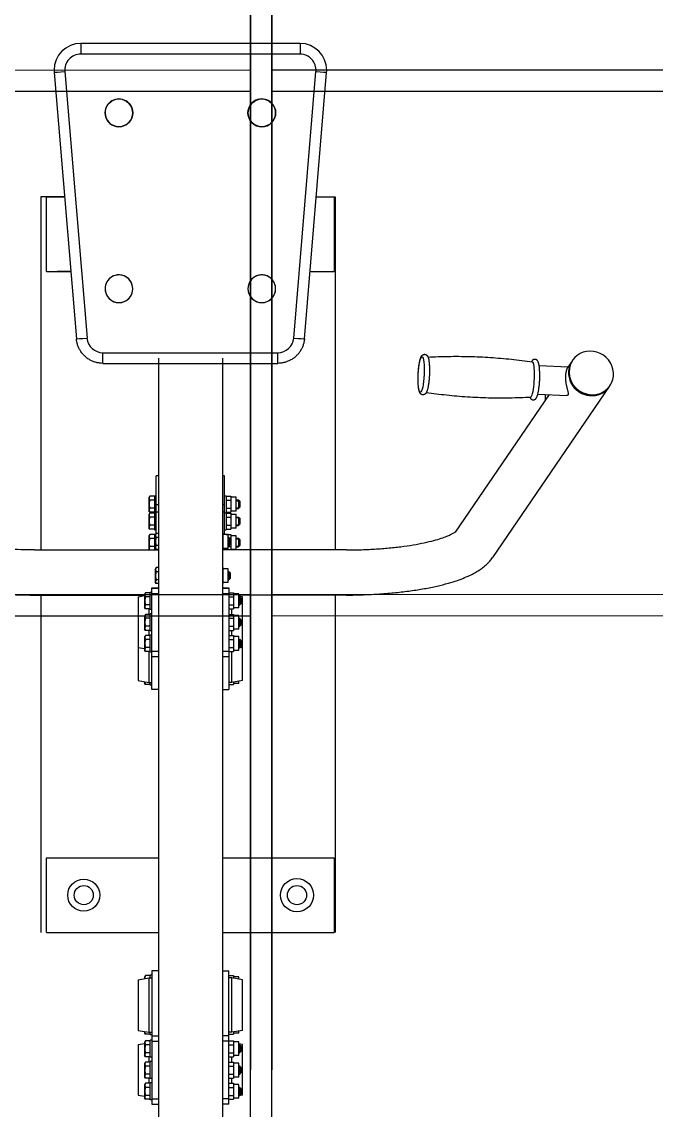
# Model space of a CAD drawing. Header units: millimetres. Extents: x -6447 to 5849, y -3618 to 2655.
# Drawn here: x 1087 to 1682, y 619 to 1640 of the extents above; entities that cross this region are included whole.
import ezdxf

# ---------------------------------------------------------------- set-up
doc = ezdxf.new("R2010")
doc.units = ezdxf.units.MM
doc.layers.add('DIKOM_ОБЪЕКТ', color=7, linetype='Continuous')

msp = doc.modelspace()

# ---------------------------------------------------------------- linework, layer by layer
at = {"layer": 'DIKOM_ОБЪЕКТ'}
for p, q in [((1301.5, -1864.8), (1301.5, 2060.5)), ((1301.5, 2059.2), (1301.5, 657.2)), ((1321.5, -1864.8), (1321.5, 2060.5)), ((1321.5, 2059.2), (1321.5, 657.2)), ((1142.4, 1619.9), (1142.4, 1619.8)), ((1348.1, 1619.9), (1142.4, 1619.9)), ((1142.4, 1619.8), (1142.4, 1609.8)), ((1348.1, 1619.9), (1348.1, 1619.8)), ((1348.1, 1619.8), (1348.1, 1609.8)), ((1348.1, 1609.8), (1142.4, 1609.8)), ((-678.5, 1594.2), (1301.5, 1595.1)), ((1117.4, 1594.8), (1117.4, 1594.9)), ((1117.5, 1592.8), (1138.3, 1342.8)), ((1127.5, 1593.6), (1148.3, 1343.6)), ((1321.5, 1595.1), (3290.8, 1596.1)), ((1342.2, 1343.6), (1363, 1593.6)), ((1352.2, 1342.8), (1373, 1592.8)), ((1373.1, 1594.8), (1373.1, 1594.9)), ((-678.5, 1574.2), (1301.5, 1575.1)), ((1321.5, 1575.1), (3290.8, 1576.1)), ((1127.2, 1476), (1104.9, 1476)), ((1104.9, 1476), (1104.9, 1144.8)), ((1110.2, 1406), (1110.2, 1476)), ((1110.2, 1476), (1127.2, 1476)), ((1363.3, 1476), (1380.9, 1476)), ((1363.3, 1476), (1380.2, 1476)), ((1380.2, 1476), (1380.2, 1406)), ((1380.9, 1476), (1380.9, 1144.8)), ((1110.2, 1406), (1133.1, 1406)), ((1133.1, 1406), (1120.2, 1406)), ((1357.4, 1406), (1380.2, 1406)), ((1163.2, 1319.8), (1163.2, 1329.8)), ((1163.2, 1329.8), (1327.2, 1329.8)), ((1327.2, 1319.8), (1327.2, 1329.8)), ((1163.2, 1319.8), (1327.2, 1319.8)), ((1215.2, 1324.8), (1215.2, 554.9)), ((1275.2, 1324.8), (1275.2, 554.9)), ((1572.3, 1317.8), (1599.5, 1316.5)), ((1603.2, 1322), (1599.2, 1316.1)), ((1603.7, 1322.7), (1603.2, 1322)), ((1599.2, 1316.1), (1599.2, 1316.1)), ((1638.1, 1298.1), (1528.7, 1137.7)), ((1638.6, 1298.9), (1638.1, 1298.1)), ((1581.7, 1290.5), (1493.7, 1161.6)), ((1571.1, 1291), (1598.3, 1289.8)), ((1577.9, 1290.7), (1577.9, 1284.9)), ((1617.9, 1289.9), (1617.9, 1290.8)), ((1617.9, 1289.9), (1617.9, 1290.8)), ((1215.2, 1214.2), (1213.2, 1214.2)), ((1213.2, 1160.2), (1213.2, 1214.2)), ((1277.2, 1214.2), (1275.2, 1214.2)), ((1277.2, 1187.2), (1277.2, 1214.2)), ((1207.1, 1195.2), (1206.3, 1193.9)), ((1211.6, 1195.2), (1207.1, 1195.2)), ((1211.6, 1195.7), (1213.2, 1195.7)), ((1211.6, 1195.7), (1211.6, 1163.7)), ((1277.2, 1195.7), (1278.8, 1195.7)), ((1278.8, 1195.7), (1278.8, 1193.4)), ((1278.8, 1195.2), (1283.2, 1195.2)), ((1283.2, 1195.2), (1283.2, 1193.3)), ((1206.3, 1193.9), (1206.3, 1181.5)), ((1211.6, 1191.5), (1207.1, 1191.5)), ((1215.2, 1187.2), (1213.2, 1187.2)), ((1277.2, 1187.2), (1275.2, 1187.2)), ((1277.2, 1180.4), (1277.2, 1187.2)), ((1278.8, 1193.4), (1278.8, 1179.7)), ((1278.8, 1191.5), (1283.2, 1191.5)), ((1288.3, 1194.2), (1283.2, 1194.2)), ((1283.2, 1193.3), (1283.2, 1191.5)), ((1283.2, 1191.5), (1283.2, 1187.7)), ((1283.2, 1187.7), (1283.2, 1184)), ((1288.3, 1181.2), (1288.3, 1194.2)), ((1288.3, 1191.7), (1290.4, 1191.7)), ((1288.3, 1191), (1290.4, 1191)), ((1288.3, 1184.4), (1290.4, 1184.4)), ((1290.4, 1191.7), (1291.6, 1190.5)), ((1290.4, 1191.7), (1290.4, 1191.2)), ((1290.4, 1191.2), (1290.4, 1183.7)), ((1290.4, 1191), (1290.6, 1191)), ((1290.4, 1183.7), (1291.6, 1185)), ((1290.4, 1184.4), (1291.1, 1184.4)), ((1290.6, 1191), (1291.1, 1191)), ((1291.6, 1190.5), (1291.6, 1190.1)), ((1291.6, 1190.1), (1291.6, 1185)), ((1207.1, 1180.2), (1206.3, 1181.5)), ((1207.1, 1179.2), (1206.3, 1177.9)), ((1206.3, 1177.9), (1206.3, 1165.6)), ((1211.6, 1184), (1207.1, 1184)), ((1211.6, 1180.2), (1207.1, 1180.2)), ((1207.1, 1180.2), (1207.1, 1180.2)), ((1211.6, 1179.3), (1207.1, 1179.3)), ((1211.6, 1175.5), (1207.1, 1175.5)), ((1211.6, 1179.7), (1213.2, 1179.7)), ((1215.2, 1180.4), (1213.2, 1180.4)), ((1277.2, 1180.4), (1275.2, 1180.4)), ((1277.2, 1159.2), (1277.2, 1180.4)), ((1277.2, 1179.7), (1278.8, 1179.7)), ((1278.8, 1184), (1283.2, 1184)), ((1278.8, 1180.2), (1283.2, 1180.2)), ((1278.8, 1179.7), (1278.8, 1177.5)), ((1278.8, 1179.3), (1283.2, 1179.3)), ((1278.8, 1177.5), (1278.8, 1163.7)), ((1278.8, 1175.5), (1283.2, 1175.5)), ((1283.2, 1184), (1283.2, 1182.1)), ((1283.2, 1182.1), (1283.2, 1180.2)), ((1288.3, 1181.2), (1283.2, 1181.2)), ((1283.2, 1179.3), (1283.2, 1177.4)), ((1288.3, 1178.2), (1283.2, 1178.2)), ((1283.2, 1177.4), (1283.2, 1175.5)), ((1283.2, 1175.5), (1283.2, 1171.7)), ((1288.3, 1183.7), (1290.4, 1183.7)), ((1288.3, 1165.2), (1288.3, 1178.2)), ((1288.3, 1175.7), (1290.4, 1175.7)), ((1288.3, 1175.1), (1290.4, 1175.1)), ((1290.4, 1175.7), (1291.6, 1174.5)), ((1290.4, 1175.7), (1290.4, 1175.2)), ((1290.4, 1175.2), (1290.4, 1167.7)), ((1290.4, 1175.1), (1290.6, 1175.1)), ((1290.6, 1175.1), (1291.1, 1175.1)), ((1291.6, 1174.5), (1291.6, 1174.1)), ((1291.6, 1174.1), (1291.6, 1169)), ((1207.1, 1164.2), (1206.3, 1165.6)), ((1211.6, 1168), (1207.1, 1168)), ((1211.6, 1164.2), (1207.1, 1164.2)), ((1207.1, 1164.2), (1207.1, 1164.2)), ((1278.8, 1168), (1283.2, 1168)), ((1278.8, 1164.2), (1283.2, 1164.2)), ((1283.2, 1171.7), (1283.2, 1168)), ((1283.2, 1168), (1283.2, 1166.1)), ((1283.2, 1166.1), (1283.2, 1164.2)), ((1288.3, 1165.2), (1283.2, 1165.2)), ((1288.3, 1168.4), (1290.4, 1168.4)), ((1288.3, 1167.7), (1290.4, 1167.7)), ((1290.4, 1167.7), (1291.6, 1169)), ((1290.4, 1168.4), (1291.1, 1168.4)), ((1207.1, 1159.2), (1206.3, 1157.9)), ((1206.3, 1157.9), (1206.3, 1145.6)), ((1211.6, 1159.2), (1207.1, 1159.2)), ((1211.6, 1155.5), (1207.1, 1155.5)), ((1211.6, 1163.7), (1213.2, 1163.7)), ((1211.6, 1159.7), (1211.6, 1144.8)), ((1211.6, 1159.7), (1212.8, 1159.7)), ((1213.1, 1160.2), (1212.3, 1158.9)), ((1212.3, 1158.9), (1212.3, 1146.5)), ((1215.2, 1160.2), (1213.1, 1160.2)), ((1215.2, 1156.4), (1213.1, 1156.4)), ((1275.2, 1160.2), (1275.6, 1160.2)), ((1275.2, 1156.4), (1275.6, 1156.4)), ((1275.6, 1160.2), (1275.6, 1158.3)), ((1280.7, 1159.2), (1275.6, 1159.2)), ((1275.6, 1158.3), (1275.6, 1156.4)), ((1275.6, 1156.4), (1275.6, 1152.7)), ((1277.2, 1163.7), (1278.8, 1163.7)), ((1277.2, 1159.7), (1278.8, 1159.7)), ((1278.8, 1159.7), (1278.8, 1159.2)), ((1278.8, 1159.2), (1283.2, 1159.2)), ((1280.7, 1146.2), (1280.7, 1159.2)), ((1280.7, 1156.7), (1281.4, 1156.7)), ((1280.7, 1156), (1281.4, 1156)), ((1281.4, 1156.7), (1282.6, 1155.4)), ((1281.4, 1156.7), (1281.4, 1148.7)), ((1281.4, 1156), (1282.1, 1156)), ((1282.6, 1155.5), (1283.2, 1155.5)), ((1282.6, 1155.4), (1282.6, 1149.9)), ((1283.2, 1159.2), (1283.2, 1157.4)), ((1288.3, 1158.2), (1283.2, 1158.2)), ((1283.2, 1157.4), (1283.2, 1155.5)), ((1283.2, 1155.5), (1283.2, 1151.7)), ((1288.3, 1145.2), (1288.3, 1158.2)), ((1288.3, 1155.7), (1290.4, 1155.7)), ((1288.3, 1155.1), (1290.4, 1155.1)), ((1290.4, 1155.7), (1291.6, 1154.5)), ((1290.4, 1155.7), (1290.4, 1155.2)), ((1290.4, 1155.2), (1290.4, 1147.7)), ((1290.4, 1155.1), (1290.6, 1155.1)), ((1290.6, 1155.1), (1291.1, 1155.1)), ((1291.6, 1154.5), (1291.6, 1154.1)), ((1291.6, 1154.1), (1291.6, 1149)), ((1098.9, 1144.8), (1215.2, 1144.8)), ((1206.8, 1144.8), (1206.3, 1145.6)), ((1211.6, 1148), (1207.1, 1148)), ((1213.1, 1145.2), (1212.3, 1146.5)), ((1215.2, 1148.9), (1213.1, 1148.9)), ((1215.2, 1145.2), (1213.1, 1145.2)), ((1213.1, 1145.2), (1213.1, 1145.2)), ((1213.2, 1144.8), (1213.2, 1145.2)), ((1275.2, 1148.9), (1275.6, 1148.9)), ((1275.2, 1145.2), (1275.6, 1145.2)), ((1391.5, 1144.8), (1275.2, 1144.8)), ((1275.6, 1152.7), (1275.6, 1148.9)), ((1275.6, 1148.9), (1275.6, 1147.1)), ((1275.6, 1147.1), (1275.6, 1145.2)), ((1280.7, 1146.2), (1275.6, 1146.2)), ((1277.2, 1144.8), (1277.2, 1146.2)), ((1278.8, 1146.2), (1278.8, 1144.8)), ((1280.7, 1149.4), (1281.4, 1149.4)), ((1280.7, 1148.7), (1281.4, 1148.7)), ((1280.7, 1148), (1283.2, 1148)), ((1281.4, 1148.7), (1282.6, 1149.9)), ((1281.4, 1149.4), (1282.1, 1149.4)), ((1283.2, 1151.7), (1283.2, 1148)), ((1283.2, 1148), (1283.2, 1146.1)), ((1283.2, 1146.1), (1283.2, 1144.8)), ((1288.3, 1145.2), (1283.2, 1145.2)), ((1288.3, 1148.4), (1290.4, 1148.4)), ((1288.3, 1147.7), (1290.4, 1147.7)), ((1290.4, 1147.7), (1291.6, 1149)), ((1290.4, 1148.4), (1291.1, 1148.4)), ((1213.1, 1128.2), (1212.3, 1126.8)), ((1212.3, 1126.8), (1212.3, 1114.5)), ((1215.2, 1128.2), (1213.1, 1128.2)), ((1215.2, 1124.4), (1213.1, 1124.4)), ((1275.2, 1128.2), (1275.6, 1128.2)), ((1275.2, 1124.4), (1275.6, 1124.4)), ((1275.6, 1128.2), (1275.6, 1113.2)), ((1280.7, 1127.2), (1275.6, 1127.2)), ((1280.7, 1114.2), (1280.7, 1127.2)), ((1280.7, 1124.7), (1281.4, 1124.7)), ((1282.6, 1123.4), (1280.7, 1123.4)), ((1281.4, 1124.7), (1282.6, 1123.4)), ((1281.4, 1124.7), (1281.4, 1116.7)), ((1282.6, 1123.4), (1282.6, 1117.9)), ((1213.1, 1113.2), (1212.3, 1114.5)), ((1215.2, 1116.9), (1213.1, 1116.9)), ((1215.2, 1113.2), (1213.1, 1113.2)), ((1213.1, 1113.2), (1213.1, 1113.2)), ((1275.2, 1116.9), (1275.6, 1116.9)), ((1275.2, 1113.2), (1275.6, 1113.2)), ((1280.7, 1114.2), (1275.6, 1114.2)), ((1282.6, 1117.9), (1280.7, 1117.9)), ((1280.7, 1116.7), (1281.4, 1116.7)), ((1281.4, 1116.7), (1282.6, 1117.9)), ((-678.5, 1102.2), (1301.5, 1103.1)), ((1203.1, 1104.5), (1202.3, 1103.2)), ((1202.3, 1103.2), (1202.3, 1090.8)), ((1207.6, 1104.5), (1203.1, 1104.5)), ((1203.1, 1104.5), (1203.1, 1104.5)), ((1207.6, 1089), (1207.6, 1105)), ((1209.2, 1105), (1207.6, 1105)), ((1209.2, 1109.2), (1215.2, 1109.2)), ((1209.2, 1014), (1209.2, 1109.2)), ((1209.2, 1108.9), (1215.2, 1108.9)), ((1209.2, 1103.9), (1215.2, 1103.9)), ((1275.2, 1109.2), (1281.2, 1109.2)), ((1275.2, 1108.9), (1281.2, 1108.9)), ((1275.2, 1103.9), (1281.2, 1103.9)), ((1281.2, 1109.2), (1281.2, 1014)), ((1281.2, 1104.5), (1285.6, 1104.5)), ((1285.6, 1104.5), (1285.6, 1089.5)), ((1290.7, 1103.5), (1285.6, 1103.5)), ((1290.7, 1090.5), (1290.7, 1103.5)), ((1321.5, 1103.1), (3291, 1104.1)), ((1098.9, 1102.5), (1202.3, 1102.5)), ((1104.9, 1102.5), (1104.9, 786)), ((1196.2, 1100.9), (1202.3, 1102)), ((1196.2, 1100.9), (1196.2, 1022.2)), ((1200.2, 1102.5), (1200.2, 1101.6)), ((1207.6, 1100.7), (1203.1, 1100.7)), ((1207.6, 1093.2), (1203.1, 1093.2)), ((1281.2, 1100.7), (1285.6, 1100.7)), ((1281.2, 1093.2), (1285.6, 1093.2)), ((1391.5, 1102.5), (1290.7, 1102.5)), ((1294.2, 1100.9), (1290.7, 1101.5)), ((1290.7, 1101), (1291.4, 1101)), ((1292.6, 1099.7), (1290.7, 1099.7)), ((1292.6, 1094.2), (1290.7, 1094.2)), ((1290.7, 1093), (1291.4, 1093)), ((1291.4, 1101), (1292.6, 1099.7)), ((1291.4, 1101), (1291.4, 1093)), ((1291.4, 1093), (1292.6, 1094.2)), ((1292.6, 1099.7), (1292.6, 1094.2)), ((1294.2, 1022.2), (1294.2, 1100.9)), ((1380.9, 1102.5), (1380.9, 786)), ((-678.5, 1082.2), (1301.5, 1083.1)), ((1203.1, 1089.5), (1202.3, 1090.8)), ((1203.1, 1084.4), (1202.3, 1083.1)), ((1202.3, 1083.1), (1202.3, 1070.8)), ((1207.6, 1089.5), (1203.1, 1089.5)), ((1203.1, 1089.5), (1203.1, 1089.5)), ((1207.6, 1084.4), (1203.1, 1084.4)), ((1203.1, 1084.4), (1203.1, 1084.4)), ((1206.2, 1089.5), (1206.2, 1084.4)), ((1209.2, 1089), (1207.6, 1089)), ((1209.2, 1084.9), (1207.6, 1084.9)), ((1207.6, 1068.9), (1207.6, 1084.9)), ((1281.2, 1089.5), (1285.6, 1089.5)), ((1281.2, 1084.4), (1285.6, 1084.4)), ((1284.2, 1084.4), (1284.2, 1089.5)), ((1290.7, 1090.5), (1285.6, 1090.5)), ((1285.6, 1084.4), (1285.6, 1069.4)), ((1290.7, 1083.4), (1285.6, 1083.4)), ((1290.7, 1070.4), (1290.7, 1083.4)), ((1321.5, 1083.1), (3291, 1084.1)), ((1207.6, 1080.7), (1203.1, 1080.7)), ((1207.6, 1073.2), (1203.1, 1073.2)), ((1281.2, 1080.7), (1285.6, 1080.7)), ((1281.2, 1073.2), (1285.6, 1073.2)), ((1290.7, 1080.9), (1291.4, 1080.9)), ((1292.6, 1079.7), (1290.7, 1079.7)), ((1292.6, 1074.2), (1290.7, 1074.2)), ((1290.7, 1072.9), (1291.4, 1072.9)), ((1291.4, 1080.9), (1292.6, 1079.7)), ((1291.4, 1080.9), (1291.4, 1072.9)), ((1291.4, 1072.9), (1292.6, 1074.2)), ((1292.6, 1079.7), (1292.6, 1074.2)), ((1203.1, 1069.4), (1202.3, 1070.8)), ((1203.1, 1064.5), (1202.3, 1063.2)), ((1202.3, 1063.2), (1202.3, 1050.8)), ((1207.6, 1069.4), (1203.1, 1069.4)), ((1203.1, 1069.4), (1203.1, 1069.4)), ((1207.6, 1064.5), (1203.1, 1064.5)), ((1203.1, 1064.5), (1203.1, 1064.5)), ((1206.2, 1069.4), (1206.2, 1064.5)), ((1209.2, 1068.9), (1207.6, 1068.9)), ((1207.6, 1049), (1207.6, 1065)), ((1209.2, 1065), (1207.6, 1065)), ((1281.2, 1069.4), (1285.6, 1069.4)), ((1281.2, 1064.5), (1285.6, 1064.5)), ((1284.2, 1064.5), (1284.2, 1069.4)), ((1290.7, 1070.4), (1285.6, 1070.4)), ((1285.6, 1064.5), (1285.6, 1049.5)), ((1290.7, 1063.5), (1285.6, 1063.5)), ((1290.7, 1050.5), (1290.7, 1063.5)), ((1196.2, 1053.4), (1202.3, 1052.3)), ((1207.6, 1060.7), (1203.1, 1060.7)), ((1207.6, 1053.2), (1203.1, 1053.2)), ((1281.2, 1060.7), (1285.6, 1060.7)), ((1281.2, 1053.2), (1285.6, 1053.2)), ((1290.7, 1061), (1291.4, 1061)), ((1292.6, 1059.7), (1290.7, 1059.7)), ((1292.6, 1054.2), (1290.7, 1054.2)), ((1294.2, 1053.4), (1290.7, 1052.8)), ((1290.7, 1053), (1291.4, 1053)), ((1291.4, 1061), (1292.6, 1059.7)), ((1291.4, 1061), (1291.4, 1053)), ((1291.4, 1053), (1292.6, 1054.2)), ((1292.6, 1059.7), (1292.6, 1054.2)), ((1203.1, 1049.5), (1202.3, 1050.8)), ((1207.6, 1049.5), (1203.1, 1049.5)), ((1203.1, 1049.5), (1203.1, 1049.5)), ((1206.2, 1049.5), (1206.2, 1020.5)), ((1209.2, 1049), (1207.6, 1049)), ((1209.2, 1049.9), (1215.2, 1049.9)), ((1209.2, 1044.9), (1215.2, 1044.9)), ((1275.2, 1049.9), (1281.2, 1049.9)), ((1275.2, 1044.9), (1281.2, 1044.9)), ((1281.2, 1049.5), (1285.6, 1049.5)), ((1284.2, 1020.5), (1284.2, 1049.5)), ((1290.7, 1050.5), (1285.6, 1050.5)), ((1196.2, 1022.2), (1206.2, 1020.5)), ((1202.3, 1021.2), (1202.3, 1019.8)), ((1294.2, 1022.2), (1284.2, 1020.5)), ((1290.7, 1019.5), (1290.7, 1021.6)), ((1203.1, 1018.5), (1202.3, 1019.8)), ((1207.6, 1018.5), (1203.1, 1018.5)), ((1206.2, 1020.5), (1209.2, 1020.5)), ((1207.6, 1019.8), (1207.6, 1020.5)), ((1207.6, 1018), (1207.6, 1019.8)), ((1209.2, 1018), (1207.6, 1018)), ((1215.2, 1014), (1209.2, 1014)), ((1275.2, 1014), (1281.2, 1014)), ((1284.2, 1020.5), (1281.2, 1020.5)), ((1281.2, 1018.5), (1285.6, 1018.5)), ((1285.6, 1020.7), (1285.6, 1020.3)), ((1285.6, 1020.3), (1285.6, 1018.5)), ((1290.7, 1019.5), (1285.6, 1019.5)), ((1110.2, 786), (1110.2, 856)), ((1110.2, 856), (1215.2, 856)), ((1275.2, 856), (1380.2, 856)), ((1380.2, 856), (1380.2, 786)), ((1110.2, 786), (1215.2, 786)), ((1275.2, 786), (1380.2, 786)), ((1203.1, 745.5), (1202.3, 744.1)), ((1207.6, 745.5), (1203.1, 745.5)), ((1209.2, 746), (1207.6, 746)), ((1207.6, 743.5), (1207.6, 746)), ((1209.2, 750), (1209.2, 624.9)), ((1215.2, 750), (1209.2, 750)), ((1275.2, 750), (1281.2, 750)), ((1281.2, 624.9), (1281.2, 750)), ((1281.2, 745.5), (1285.6, 745.5)), ((1285.6, 745.5), (1285.6, 743.2)), ((1196.2, 741.7), (1206.2, 743.5)), ((1196.2, 741.7), (1196.2, 694.2)), ((1202.3, 744.1), (1202.3, 742.8)), ((1206.2, 743.5), (1206.2, 692.5)), ((1206.2, 743.5), (1209.2, 743.5)), ((1284.2, 743.5), (1281.2, 743.5)), ((1294.2, 741.7), (1284.2, 743.5)), ((1284.2, 692.5), (1284.2, 743.5)), ((1290.7, 744.5), (1285.6, 744.5)), ((1290.7, 742.3), (1290.7, 744.5)), ((1294.2, 694.2), (1294.2, 741.7)), ((1196.2, 694.2), (1206.2, 692.5)), ((1202.3, 693.2), (1202.3, 691.8)), ((1203.1, 690.5), (1202.3, 691.8)), ((1203.1, 684.5), (1202.3, 683.2)), ((1207.6, 690.5), (1203.1, 690.5)), ((1207.6, 684.5), (1203.1, 684.5)), ((1203.1, 684.5), (1203.1, 684.5)), ((1206.2, 692.5), (1209.2, 692.5)), ((1207.6, 690), (1207.6, 692.5)), ((1209.2, 690), (1207.6, 690)), ((1207.6, 669), (1207.6, 685)), ((1209.2, 685), (1207.6, 685)), ((1209.2, 689.2), (1215.2, 689.2)), ((1209.2, 688.9), (1215.2, 688.9)), ((1281.2, 689.2), (1275.2, 689.2)), ((1281.2, 688.9), (1275.2, 688.9)), ((1284.2, 692.5), (1281.2, 692.5)), ((1281.2, 690.5), (1285.6, 690.5)), ((1281.2, 684.5), (1285.6, 684.5)), ((1294.2, 694.2), (1284.2, 692.5)), ((1285.6, 692.7), (1285.6, 690.5)), ((1290.7, 691.5), (1285.6, 691.5)), ((1285.6, 684.5), (1285.6, 669.5)), ((1290.7, 691.5), (1290.7, 693.6)), ((1196.2, 680.9), (1202.3, 682)), ((1196.2, 680.9), (1196.2, 633.4)), ((1202.3, 683.2), (1202.3, 670.8)), ((1207.6, 680.7), (1203.1, 680.7)), ((1209.2, 683.9), (1215.2, 683.9)), ((1281.2, 683.9), (1275.2, 683.9)), ((1281.2, 680.7), (1285.6, 680.7)), ((1290.7, 683.5), (1285.6, 683.5)), ((1290.7, 670.5), (1290.7, 683.5)), ((1294.2, 680.9), (1290.7, 681.5)), ((1290.7, 681), (1291.4, 681)), ((1292.6, 679.7), (1290.7, 679.7)), ((1292.6, 674.2), (1290.7, 674.2)), ((1291.4, 681), (1292.6, 679.7)), ((1291.4, 681), (1291.4, 673)), ((1291.4, 673), (1292.6, 674.2)), ((1292.6, 679.7), (1292.6, 674.2)), ((1294.2, 633.4), (1294.2, 680.9)), ((1203.1, 669.5), (1202.3, 670.8)), ((1203.1, 664.4), (1202.3, 663.1)), ((1207.6, 673.2), (1203.1, 673.2)), ((1207.6, 669.5), (1203.1, 669.5)), ((1203.1, 669.5), (1203.1, 669.5)), ((1207.6, 664.4), (1203.1, 664.4)), ((1203.1, 664.4), (1203.1, 664.4)), ((1206.2, 669.5), (1206.2, 664.4)), ((1209.2, 669), (1207.6, 669)), ((1209.2, 664.9), (1207.6, 664.9)), ((1207.6, 648.9), (1207.6, 664.9)), ((1281.2, 673.2), (1285.6, 673.2)), ((1281.2, 669.5), (1285.6, 669.5)), ((1281.2, 664.4), (1285.6, 664.4)), ((1284.2, 664.4), (1284.2, 669.5)), ((1290.7, 670.5), (1285.6, 670.5)), ((1285.6, 664.4), (1285.6, 649.4)), ((1290.7, 673), (1291.4, 673)), ((1202.3, 663.1), (1202.3, 650.8)), ((1207.6, 660.7), (1203.1, 660.7)), ((1281.2, 660.7), (1285.6, 660.7)), ((1290.7, 663.4), (1285.6, 663.4)), ((1290.7, 650.4), (1290.7, 663.4)), ((1290.7, 660.9), (1291.4, 660.9)), ((1292.6, 659.7), (1290.7, 659.7)), ((1292.6, 654.2), (1290.7, 654.2)), ((1291.4, 660.9), (1292.6, 659.7)), ((1291.4, 660.9), (1291.4, 652.9)), ((1291.4, 652.9), (1292.6, 654.2)), ((1292.6, 659.7), (1292.6, 654.2)), ((1203.1, 649.4), (1202.3, 650.8)), ((1203.1, 644.5), (1202.3, 643.2)), ((1207.6, 653.2), (1203.1, 653.2)), ((1207.6, 649.4), (1203.1, 649.4)), ((1203.1, 649.4), (1203.1, 649.4)), ((1207.6, 644.5), (1203.1, 644.5)), ((1203.1, 644.5), (1203.1, 644.5)), ((1206.2, 649.4), (1206.2, 644.5)), ((1209.2, 648.9), (1207.6, 648.9)), ((1207.6, 629), (1207.6, 645)), ((1209.2, 645), (1207.6, 645)), ((1281.2, 653.2), (1285.6, 653.2)), ((1281.2, 649.4), (1285.6, 649.4)), ((1281.2, 644.5), (1285.6, 644.5)), ((1284.2, 644.5), (1284.2, 649.4)), ((1290.7, 650.4), (1285.6, 650.4)), ((1285.6, 644.5), (1285.6, 629.5)), ((1290.7, 643.5), (1285.6, 643.5)), ((1290.7, 652.9), (1291.4, 652.9)), ((1290.7, 630.5), (1290.7, 643.5)), ((1196.2, 633.4), (1202.3, 632.3)), ((1202.3, 643.2), (1202.3, 630.8)), ((1207.6, 640.7), (1203.1, 640.7)), ((1207.6, 633.2), (1203.1, 633.2)), ((1281.2, 640.7), (1285.6, 640.7)), ((1281.2, 633.2), (1285.6, 633.2)), ((1290.7, 641), (1291.4, 641)), ((1292.6, 639.7), (1290.7, 639.7)), ((1292.6, 634.2), (1290.7, 634.2)), ((1294.2, 633.4), (1290.7, 632.8)), ((1291.4, 641), (1292.6, 639.7)), ((1291.4, 641), (1291.4, 633)), ((1291.4, 633), (1292.6, 634.2)), ((1292.6, 639.7), (1292.6, 634.2)), ((1203.1, 629.5), (1202.3, 630.8)), ((1207.6, 629.5), (1203.1, 629.5)), ((1203.1, 629.5), (1203.1, 629.5)), ((1209.2, 629), (1207.6, 629)), ((1209.2, 629.9), (1215.2, 629.9)), ((1209.2, 624.9), (1215.2, 624.9)), ((1281.2, 629.9), (1275.2, 629.9)), ((1281.2, 624.9), (1275.2, 624.9)), ((1281.2, 629.5), (1285.6, 629.5)), ((1290.7, 630.5), (1285.6, 630.5)), ((1290.7, 633), (1291.4, 633))]:
    msp.add_line(p, q, dxfattribs=at)
for centre, radius in [((1178.2, 1554.8), 13), ((1312.2, 1554.8), 13), ((1145.2, 821), 15), ((1145.2, 821), 9), ((1345.2, 821), 15.5), ((1345.2, 821), 9)]:
    msp.add_circle(centre, radius, dxfattribs=at)
for centre, major_axis, ratio, start_param, end_param in [((1142.4, 1594.9), (-25, 0), 0.999997, -1.570796, 0), ((1348.1, 1594.9), (25, 0), 0.999997, 0, 1.570796), ((1142.4, 1594.8), (-15, 0), 0.999997, -1.570796, 0.083141), ((1348.1, 1594.8), (15, 0), 0.999997, -0.083141, 1.570796), ((1142.4, 1594.8), (-25, 0), 0.999997, 0, 0.083141), ((1142.4, 1594.8), (-25, 0), 0.999997, 0, 0.083141), ((1127.5, 1593.6), (-9.97, -0.83), 0.002273, 0, 1.570607), ((1127.5, 1593.6), (-9.97, -0.83), 0.002273, -0.000189, 0), ((1127.5, 1593.6), (-9.97, -0.83), 0.002273, -0.000189, 0), ((1363, 1593.6), (9.97, -0.83), 0.002273, -1.570607, 0), ((1348.1, 1594.8), (25, 0), 0.999997, -0.083141, 0), ((1348.1, 1594.8), (25, 0), 0.999997, -0.083141, 0), ((1363, 1593.6), (9.97, -0.83), 0.002273, 0, 0.000189), ((1363, 1593.6), (9.97, -0.83), 0.002273, 0, 0.000189), ((1178.2, 1554.8), (13, 0), 0.999997, 0, 3.141593), ((1178.2, 1554.8), (13, 0), 0.999997, 0, 3.141593), ((1312.2, 1554.8), (13, 0), 0.999997, 0, 3.141593), ((1312.2, 1554.8), (-13, 0), 0.999997, -0.991562, 0), ((1312.2, 1554.8), (-13, 0), 0.999997, 3.141593, 5.291624), ((1178.2, 1554.8), (13, 0), 0.999997, -3.141593, -0.369097), ((1178.2, 1554.8), (13, 0), 0.999997, 3.141593, 6.283185), ((1178.2, 1554.8), (13, 0), 0.999997, -0.369097, 0), ((1312.2, 1554.8), (13, 0), 0.999997, 3.141593, 6.283185), ((1312.2, 1554.8), (-13, 0), 0.999997, 0, 3.141593), ((1178.2, 1389.8), (13, 0), 0.999997, 0, 3.141593), ((1178.2, 1389.8), (-13, 0), 0.999997, -3.141593, -0.44382), ((1312.2, 1389.8), (13, 0), 0.999997, 0.498742, 3.141593), ((1312.2, 1389.8), (13, 0), 0.999997, 0, 3.141593), ((1178.2, 1389.8), (-13, 0), 0.999997, -0.44382, 3.141593), ((1178.2, 1389.8), (13, 0), 0.999997, 3.141593, 6.283185), ((1312.2, 1389.8), (13, 0), 0.999997, 3.141593, 6.781927), ((1312.2, 1389.8), (13, 0), 0.999997, 3.141593, 6.283185), ((1148.3, 1343.6), (-9.97, -0.83), 0.002273, 0, 1.570607), ((1148.3, 1343.6), (-9.97, -0.83), 0.002273, -0.000189, 0), ((1148.3, 1343.6), (-9.97, -0.83), 0.002273, -0.000189, 0), ((1163.2, 1344.8), (-15, 0), 0.999997, 0.083141, 1.570796), ((1327.2, 1344.8), (15, 0), 0.999997, -1.570796, -0.083141), ((1342.2, 1343.6), (9.97, -0.83), 0.002273, -1.570607, 0), ((1342.2, 1343.6), (9.97, -0.83), 0.002273, 0, 0.000189), ((1342.2, 1343.6), (9.97, -0.83), 0.002273, 0, 0.000189), ((1621.2, 1310.8), (17.5, -11.9), 0.951357, 0.630474, 3.141593), ((1565.1, 1304.7), (0.8, 16.5), 0.16775, -3.124533, -0.527185), ((1565.1, 1304.7), (0.8, 16.5), 0.16775, -0.527185, -0.01706), ((1620.7, 1310), (17.5, -11.9), 0.951357, -3.141593, 0), ((1620.7, 1310), (17.5, -11.9), 0.951357, 3.141593, 6.283185), ((1621.2, 1310.8), (17.5, -11.9), 0.951357, 3.141593, 6.283185), ((1621.2, 1310.8), (17.5, -11.9), 0.951357, 0, 0.630474), ((1620.7, 1310), (17.5, -11.9), 0.951357, 0, 0.000001)]:
    msp.add_ellipse(centre, major_axis=major_axis, ratio=ratio, start_param=start_param, end_param=end_param, dxfattribs=at)
msp.add_ellipse((1461.7, 1309.4), major_axis=(0.8, 16.5), ratio=0.16775, dxfattribs=at)
for points, knots in [([(1163.2, 1319.8), (1162.2, 1319.8), (1160.1, 1320), (1157, 1320.6), (1154, 1321.5), (1151.2, 1322.9), (1148.5, 1324.6), (1146.1, 1326.6), (1143.9, 1328.9), (1142.1, 1331.4), (1140.6, 1334.2), (1139.4, 1337.1), (1138.7, 1340), (1138.4, 1341.9), (1138.3, 1342.8)], [0, 0, 0, 0, 1.266973, 2.534145, 3.801317, 5.068489, 6.334965, 7.60129, 8.867475, 10.133537, 11.399493, 12.665362, 13.931164, 15, 15, 15, 15]), ([(1352.2, 1342.8), (1352.1, 1341.7), (1351.8, 1339.7), (1350.9, 1336.6), (1349.7, 1333.7), (1348.1, 1331), (1346.2, 1328.5), (1344, 1326.2), (1341.6, 1324.3), (1338.9, 1322.7), (1336, 1321.4), (1333, 1320.5), (1330.1, 1320), (1328.1, 1319.8), (1327.2, 1319.8)], [0, 0, 0, 0, 1.265884, 2.531673, 3.79751, 5.063417, 6.329413, 7.595519, 8.861751, 10.128124, 11.394651, 12.661849, 13.929047, 15, 15, 15, 15]), ([(1468.6, 1324.1), (1468.6, 1324.2), (1468.5, 1324.5), (1468.3, 1325), (1468.2, 1325.5), (1468, 1325.9), (1467.9, 1326.2), (1467.7, 1326.6), (1467.4, 1326.9), (1467.1, 1327.3), (1466.8, 1327.6), (1466.5, 1327.8), (1466.2, 1328), (1465.8, 1328.1), (1465.5, 1328.2), (1465.1, 1328.3), (1464.8, 1328.3), (1464.4, 1328.3), (1464.1, 1328.2), (1463.7, 1328.1), (1463.4, 1327.9), (1463.1, 1327.7), (1462.8, 1327.5), (1462.5, 1327.2), (1462.2, 1326.9), (1462, 1326.6), (1461.8, 1326.3), (1461.7, 1326), (1461.5, 1325.7), (1461.3, 1325.3), (1461.1, 1324.8), (1461, 1324.2), (1460.7, 1323.5), (1460.5, 1322.5), (1460.2, 1321.2), (1459.9, 1319.7), (1459.6, 1318), (1459.4, 1316.2), (1459.2, 1314.3), (1459, 1312.2), (1458.9, 1310.2), (1458.8, 1308), (1458.8, 1306), (1458.8, 1303.9), (1458.8, 1302), (1458.9, 1300.2), (1459, 1298.6), (1459.2, 1297.1), (1459.4, 1295.8), (1459.6, 1294.8), (1459.8, 1294.1), (1459.9, 1293.6), (1460.1, 1293.2), (1460.2, 1292.8), (1460.3, 1292.5), (1460.5, 1292.2), (1460.7, 1291.9), (1460.9, 1291.6), (1461.2, 1291.2), (1461.5, 1290.9), (1461.9, 1290.7), (1462.2, 1290.6), (1462.6, 1290.4), (1462.9, 1290.4), (1463.3, 1290.3), (1463.6, 1290.3), (1464, 1290.4), (1464.3, 1290.5), (1464.6, 1290.6), (1465, 1290.7), (1465.3, 1291), (1465.6, 1291.2), (1465.9, 1291.5), (1466.1, 1291.8), (1466.3, 1292.1), (1466.5, 1292.4), (1466.6, 1292.7), (1466.8, 1293.1), (1467, 1293.5), (1467.2, 1294), (1467.3, 1294.5), (1467.6, 1295.2), (1467.8, 1296.2), (1468.1, 1297.5), (1468.4, 1299), (1468.6, 1300.7), (1468.9, 1302.5), (1469.1, 1304.5), (1469.2, 1306.5), (1469.4, 1308.6), (1469.5, 1310.7), (1469.5, 1312.8), (1469.5, 1314.8), (1469.4, 1316.7), (1469.3, 1318.5), (1469.2, 1320.2), (1469, 1321.6), (1468.8, 1322.9), (1468.7, 1323.7), (1468.6, 1324.1)], [0, 0, 0, 0, 0.670232, 1.571234, 2.412938, 3.253889, 3.813825, 4.373761, 5.209155, 5.948783, 6.573247, 7.120964, 7.618171, 8.082026, 8.524726, 8.955699, 9.380762, 9.807239, 10.240049, 10.687127, 11.155732, 11.657267, 12.206139, 12.821491, 13.529507, 14.20778, 14.7715, 15.334637, 15.897773, 16.74101, 17.584294, 18.427577, 19.551927, 20.95749, 22.644652, 24.390892, 26.175137, 27.988636, 29.825917, 31.68379, 33.560645, 35.456328, 37.343975, 39.21271, 41.061722, 42.888692, 44.68925, 46.45632, 48.178086, 49.609515, 50.733413, 51.576928, 52.420242, 52.983414, 53.546212, 54.10901, 54.671384, 55.5082, 56.198467, 56.789754, 57.315438, 57.798072, 58.253157, 58.69024, 59.11826, 59.542963, 59.971094, 60.408333, 60.862341, 61.342251, 61.859649, 62.431024, 63.078271, 63.829712, 64.503652, 65.0629, 65.622148, 66.18059, 67.017225, 67.849152, 68.671083, 69.753474, 71.075878, 72.774874, 74.524468, 76.311177, 78.126591, 79.965531, 81.823288, 83.701541, 85.598668, 87.484885, 89.352175, 91.199642, 93.024799, 94.823141, 96.58725, 98.304982, 100, 100, 100, 100]), ([(1468.1, 1325.7), (1474.4, 1326.1), (1487.3, 1326.5), (1506.8, 1326.4), (1526.6, 1325.5), (1546.3, 1323.8), (1559.3, 1322.1), (1565.9, 1321.2)], [0, 0, 0, 0, 1.548307, 3.16123, 4.774153, 6.387077, 8, 8, 8, 8]), ([(1563.6, 1288.2), (1563.6, 1288.1), (1563.7, 1287.8), (1563.9, 1287.5), (1564.1, 1287.2), (1564.3, 1286.8), (1564.6, 1286.5), (1565, 1286.2), (1565.3, 1286), (1565.6, 1285.8), (1566, 1285.7), (1566.3, 1285.6), (1566.7, 1285.6), (1567, 1285.6), (1567.4, 1285.7), (1567.7, 1285.7), (1568, 1285.9), (1568.4, 1286), (1568.7, 1286.2), (1569, 1286.5), (1569.3, 1286.8), (1569.5, 1287.1), (1569.7, 1287.4), (1569.9, 1287.7), (1570, 1288), (1570.2, 1288.4), (1570.4, 1288.8), (1570.6, 1289.2), (1570.8, 1289.8), (1571, 1290.5), (1571.2, 1291.5), (1571.5, 1292.8), (1571.8, 1294.3), (1572, 1296), (1572.3, 1297.8), (1572.5, 1299.8), (1572.7, 1301.8), (1572.8, 1303.9), (1572.9, 1306), (1572.9, 1308.1), (1572.9, 1310.1), (1572.8, 1312), (1572.7, 1313.8), (1572.6, 1315.4), (1572.4, 1316.9), (1572.2, 1318.2), (1572.1, 1319), (1572, 1319.4)], [0, 0, 0, 0, 0.714071, 1.28695, 1.859399, 2.711205, 3.413836, 4.015716, 4.550816, 5.042096, 5.505333, 5.950245, 6.385932, 6.818244, 7.254044, 7.699115, 8.161256, 8.649762, 9.176429, 9.758039, 10.41688, 11.181782, 11.867794, 12.437061, 13.006327, 13.574772, 14.426395, 15.273223, 16.109878, 17.211659, 18.557751, 20.287181, 22.068117, 23.886831, 25.734766, 27.606647, 29.497683, 31.409582, 33.340692, 35.260698, 37.161437, 39.041999, 40.89985, 42.730406, 44.526117, 46.274618, 48, 48, 48, 48]), ([(1572, 1319.4), (1572, 1319.5), (1571.9, 1319.8), (1571.7, 1320.3), (1571.6, 1320.8), (1571.4, 1321.2), (1571.3, 1321.5), (1571.1, 1321.8), (1570.8, 1322.2), (1570.5, 1322.6), (1570.2, 1322.9), (1569.9, 1323.1), (1569.6, 1323.3), (1569.2, 1323.4), (1568.9, 1323.5), (1568.5, 1323.6), (1568.2, 1323.6), (1567.8, 1323.5), (1567.5, 1323.5), (1567.1, 1323.4), (1566.8, 1323.2), (1566.5, 1323), (1566.2, 1322.8), (1565.9, 1322.5), (1565.6, 1322.2), (1565.4, 1321.9), (1565.2, 1321.6), (1565.1, 1321.4), (1565.1, 1321.3)], [0, 0, 0, 0, 1.264099, 2.963445, 4.550951, 6.137038, 7.193112, 8.249187, 9.824793, 11.219777, 12.397556, 13.430583, 14.368347, 15.243206, 16.078166, 16.891008, 17.692703, 18.497066, 19.313373, 20.156589, 21.040408, 21.986335, 23.021542, 24.182134, 25.517497, 26.796761, 27.859973, 29, 29, 29, 29]), ([(1599.2, 1316.1), (1599.1, 1316), (1599, 1315.8), (1598.7, 1315.3), (1598.5, 1315), (1598.3, 1314.6), (1598.2, 1314.2), (1598, 1313.8), (1597.8, 1313.2), (1597.7, 1312.7), (1597.6, 1312.2), (1597.5, 1311.8), (1597.3, 1311.3), (1597.3, 1310.8), (1597.2, 1310.2), (1597.1, 1309.6), (1597, 1309), (1597, 1308.2), (1596.9, 1307.5), (1596.9, 1307), (1596.9, 1306.8)], [0, 0, 0, 0, 1.936406, 3.162562, 5.053435, 6.001536, 6.943919, 8.192601, 9.446682, 10.70596, 11.656916, 12.606052, 13.546093, 14.478325, 15.400761, 16.321079, 17.554921, 18.798465, 20.051984, 21, 21, 21, 21]), ([(1596.9, 1306.8), (1596.9, 1306.5), (1596.9, 1306), (1597, 1305.1), (1597, 1304.3), (1597.1, 1303.5), (1597.2, 1302.8), (1597.3, 1302.1), (1597.4, 1301.2), (1597.6, 1300.1), (1597.9, 1299), (1598.1, 1298), (1598.3, 1297.3), (1598.4, 1296.6), (1598.6, 1295.9), (1598.9, 1295), (1599.1, 1294.2), (1599.3, 1293.4), (1599.4, 1292.7), (1599.5, 1292.2), (1599.5, 1291.9), (1599.6, 1291.6), (1599.6, 1291.3), (1599.6, 1291), (1599.5, 1290.7), (1599.5, 1290.4), (1599.4, 1290.2), (1599.2, 1290.1), (1599.1, 1289.9), (1598.9, 1289.9), (1598.8, 1289.8), (1598.6, 1289.8), (1598.4, 1289.8), (1598.3, 1289.8)], [0, 0, 0, 0, 1.201288, 2.15377, 3.540116, 4.451295, 5.371049, 6.299558, 7.441692, 9.062234, 10.826086, 12.299094, 13.35912, 14.341102, 15.528674, 16.973905, 18.668085, 20.043136, 21.918116, 22.70556, 23.488838, 24.272928, 25.063552, 25.859821, 26.940498, 28.026761, 29.11804, 29.929558, 30.733912, 31.525803, 32.311506, 33.082725, 34, 34, 34, 34]), ([(1466.6, 1292.6), (1472.8, 1291.7), (1485.6, 1290.1), (1505.1, 1288.4), (1524.8, 1287.5), (1544.6, 1287.4), (1557.8, 1287.9), (1564.4, 1288.2)], [0, 0, 0, 0, 1.548307, 3.16123, 4.774153, 6.387077, 8, 8, 8, 8]), ([(1207.1, 1195.2), (1207, 1195), (1206.8, 1194.7), (1206.7, 1194.2), (1206.6, 1194), (1206.6, 1193.7), (1206.5, 1193.5), (1206.5, 1193.3), (1206.5, 1193), (1206.6, 1192.8), (1206.7, 1192.4), (1206.8, 1192), (1207, 1191.7), (1207.1, 1191.5)], [0, 0, 0, 0, 2.750356, 3.588044, 4.637308, 5.492849, 6.359079, 7.188001, 7.964308, 9.085494, 10.187714, 11.611112, 14, 14, 14, 14]), ([(1207.1, 1191.5), (1207, 1191.2), (1206.9, 1190.7), (1206.8, 1190.1), (1206.7, 1189.6), (1206.6, 1189), (1206.6, 1188.5), (1206.5, 1188.1), (1206.5, 1187.6), (1206.5, 1187.2), (1206.6, 1186.7), (1206.6, 1186.1), (1206.8, 1185.2), (1207, 1184.4), (1207.1, 1184)], [0, 0, 0, 0, 1.792921, 2.606895, 3.844333, 4.968544, 5.885196, 6.813299, 7.701429, 8.533187, 9.335775, 10.524184, 12.063388, 15, 15, 15, 15]), ([(1207.1, 1184), (1207, 1183.7), (1206.8, 1183.4), (1206.7, 1183), (1206.6, 1182.7), (1206.6, 1182.5), (1206.5, 1182.3), (1206.5, 1182), (1206.5, 1181.8), (1206.6, 1181.5), (1206.7, 1181.2), (1206.8, 1180.8), (1207, 1180.4), (1207.1, 1180.2)], [0, 0, 0, 0, 2.75171, 3.58981, 4.63959, 5.495553, 6.362209, 7.191539, 7.968228, 9.089966, 10.192728, 11.616827, 14, 14, 14, 14]), ([(1207.1, 1179.3), (1207, 1179), (1206.8, 1178.7), (1206.7, 1178.3), (1206.6, 1178), (1206.6, 1177.8), (1206.5, 1177.6), (1206.5, 1177.3), (1206.5, 1177.1), (1206.6, 1176.8), (1206.7, 1176.5), (1206.8, 1176), (1207, 1175.7), (1207.1, 1175.5)], [0, 0, 0, 0, 2.750356, 3.588044, 4.637308, 5.492849, 6.359079, 7.188001, 7.964308, 9.085494, 10.187714, 11.611112, 14, 14, 14, 14]), ([(1207.1, 1175.5), (1207, 1175.2), (1206.9, 1174.8), (1206.8, 1174.1), (1206.7, 1173.6), (1206.6, 1173.1), (1206.6, 1172.6), (1206.5, 1172.1), (1206.5, 1171.6), (1206.5, 1171.2), (1206.6, 1170.7), (1206.6, 1170.2), (1206.8, 1169.2), (1207, 1168.5), (1207.1, 1168)], [0, 0, 0, 0, 1.792921, 2.606895, 3.844333, 4.968544, 5.885196, 6.813299, 7.701429, 8.533187, 9.335775, 10.524184, 12.063388, 15, 15, 15, 15]), ([(1207.1, 1168), (1207, 1167.8), (1206.8, 1167.4), (1206.7, 1167), (1206.6, 1166.8), (1206.6, 1166.5), (1206.5, 1166.3), (1206.5, 1166.1), (1206.5, 1165.8), (1206.6, 1165.6), (1206.7, 1165.2), (1206.8, 1164.8), (1207, 1164.4), (1207.1, 1164.2)], [0, 0, 0, 0, 2.75171, 3.58981, 4.63959, 5.495553, 6.362209, 7.191539, 7.968228, 9.089966, 10.192728, 11.616827, 14, 14, 14, 14]), ([(1098.9, 1144.8), (1096.7, 1144.8), (1090.4, 1144.9), (1079.4, 1145.2), (1066.3, 1146), (1053.1, 1147.2), (1041, 1148.8), (1030, 1150.7), (1020.4, 1152.8), (1012.4, 1154.9), (1006.5, 1156.9), (1002.4, 1158.6), (999.9, 1159.9), (998.2, 1160.8), (997.2, 1161.5), (996.6, 1161.9), (996.5, 1162), (996.4, 1162)], [0, 0, 0, 0, 0.838412, 2.335578, 4.102872, 5.839958, 7.543101, 9.206272, 10.820507, 12.372681, 13.84356, 14.85319, 15.837472, 16.49283, 17.14715, 17.80147, 18, 18, 18, 18]), ([(1207.1, 1159.2), (1207, 1159), (1206.8, 1158.7), (1206.7, 1158.3), (1206.6, 1158), (1206.6, 1157.8), (1206.5, 1157.5), (1206.5, 1157.3), (1206.5, 1157.1), (1206.6, 1156.8), (1206.7, 1156.5), (1206.8, 1156), (1207, 1155.7), (1207.1, 1155.5)], [0, 0, 0, 0, 2.750356, 3.588044, 4.637308, 5.492849, 6.359079, 7.188001, 7.964308, 9.085494, 10.187714, 11.611112, 14, 14, 14, 14]), ([(1207.1, 1155.5), (1207, 1155.2), (1206.9, 1154.8), (1206.8, 1154.1), (1206.7, 1153.6), (1206.6, 1153), (1206.6, 1152.5), (1206.5, 1152.1), (1206.5, 1151.6), (1206.5, 1151.2), (1206.6, 1150.7), (1206.6, 1150.1), (1206.8, 1149.2), (1207, 1148.5), (1207.1, 1148)], [0, 0, 0, 0, 1.792921, 2.606895, 3.844333, 4.968544, 5.885196, 6.813299, 7.701429, 8.533187, 9.335775, 10.524184, 12.063388, 15, 15, 15, 15]), ([(1213.1, 1160.2), (1213, 1160), (1212.8, 1159.6), (1212.7, 1159.2), (1212.6, 1159), (1212.6, 1158.7), (1212.5, 1158.5), (1212.5, 1158.3), (1212.5, 1158), (1212.6, 1157.7), (1212.7, 1157.4), (1212.8, 1157), (1213, 1156.6), (1213.1, 1156.4)], [0, 0, 0, 0, 2.750356, 3.588044, 4.637308, 5.492849, 6.359079, 7.188001, 7.964308, 9.085494, 10.187714, 11.611112, 14, 14, 14, 14]), ([(1213.1, 1156.4), (1213, 1156.1), (1212.9, 1155.7), (1212.8, 1155.1), (1212.7, 1154.6), (1212.6, 1154), (1212.6, 1153.5), (1212.5, 1153), (1212.5, 1152.6), (1212.5, 1152.2), (1212.6, 1151.7), (1212.6, 1151.1), (1212.8, 1150.1), (1213, 1149.4), (1213.1, 1148.9)], [0, 0, 0, 0, 1.792921, 2.606895, 3.844333, 4.968544, 5.885196, 6.813299, 7.701429, 8.533187, 9.335775, 10.524184, 12.063388, 15, 15, 15, 15]), ([(1391.5, 1144.8), (1395.1, 1144.8), (1403.4, 1144.9), (1416.3, 1145.5), (1429.9, 1146.4), (1442.6, 1147.8), (1454.3, 1149.5), (1464.7, 1151.5), (1473.5, 1153.6), (1480.5, 1155.7), (1485.6, 1157.6), (1489.2, 1159.2), (1491.5, 1160.3), (1492.9, 1161.2), (1493.7, 1161.7), (1494, 1162), (1494.1, 1162)], [0, 0, 0, 0, 1.230887, 2.915621, 4.572956, 6.200517, 7.793897, 9.346331, 10.847869, 12.199897, 13.442504, 14.375609, 15.308339, 15.932328, 16.555492, 17, 17, 17, 17]), ([(1207.1, 1148), (1207, 1147.7), (1206.8, 1147.4), (1206.7, 1147), (1206.6, 1146.8), (1206.6, 1146.5), (1206.5, 1146.3), (1206.5, 1146.1), (1206.5, 1145.8), (1206.6, 1145.5), (1206.7, 1145.2), (1206.7, 1145), (1206.8, 1144.8)], [0, 0, 0, 0, 3.062623, 3.99542, 5.163814, 6.116491, 7.08107, 8.004105, 8.868552, 10.117034, 11.344397, 13, 13, 13, 13]), ([(1213.1, 1148.9), (1213, 1148.7), (1212.8, 1148.4), (1212.7, 1148), (1212.6, 1147.7), (1212.6, 1147.5), (1212.5, 1147.2), (1212.5, 1147), (1212.5, 1146.8), (1212.6, 1146.5), (1212.7, 1146.2), (1212.8, 1145.7), (1213, 1145.4), (1213.1, 1145.2)], [0, 0, 0, 0, 2.75171, 3.58981, 4.63959, 5.495553, 6.362209, 7.191539, 7.968228, 9.089966, 10.192728, 11.616827, 14, 14, 14, 14]), ([(961.8, 1137.7), (962.1, 1137.3), (962.8, 1136.3), (964.5, 1134.2), (967, 1131.5), (970.5, 1128.5), (974.3, 1125.8), (978.6, 1123.2), (983.1, 1120.9), (988.5, 1118.6), (994.6, 1116.3), (1002.2, 1113.8), (1011.4, 1111.4), (1022.4, 1109), (1034.8, 1106.9), (1048.2, 1105.2), (1062.6, 1103.8), (1077.6, 1102.9), (1089.9, 1102.6), (1097, 1102.5), (1098.9, 1102.5)], [0, 0, 0, 0, 0.253848, 0.710774, 1.472317, 2.34016, 3.323714, 4.159997, 5.223815, 6.132638, 7.340419, 8.535685, 10.010676, 11.639333, 13.31436, 15.026333, 16.769159, 18.539476, 20.334416, 21, 21, 21, 21]), ([(1391.5, 1102.5), (1396.9, 1102.5), (1407.4, 1102.7), (1422.9, 1103.5), (1437.7, 1104.7), (1451.7, 1106.4), (1464.7, 1108.4), (1476.6, 1110.8), (1486.9, 1113.4), (1495.4, 1116.1), (1502.5, 1118.8), (1508.2, 1121.3), (1513, 1123.9), (1517.1, 1126.4), (1520.9, 1129.3), (1524.4, 1132.4), (1526.9, 1135.3), (1528.3, 1137.1), (1528.7, 1137.7)], [0, 0, 0, 0, 1.658647, 3.291307, 4.901027, 6.486097, 8.043951, 9.569692, 11.054985, 12.346279, 13.451667, 14.557054, 15.387813, 16.217741, 17.04767, 17.877006, 18.635639, 19, 19, 19, 19]), ([(1213.1, 1128.2), (1213, 1127.9), (1212.8, 1127.6), (1212.7, 1127.2), (1212.6, 1127), (1212.6, 1126.7), (1212.5, 1126.5), (1212.5, 1126.2), (1212.5, 1126), (1212.6, 1125.7), (1212.7, 1125.4), (1212.8, 1125), (1213, 1124.6), (1213.1, 1124.4)], [0, 0, 0, 0, 2.750356, 3.588044, 4.637308, 5.492849, 6.359079, 7.188001, 7.964308, 9.085494, 10.187714, 11.611112, 14, 14, 14, 14]), ([(1213.1, 1124.4), (1213, 1124.1), (1212.9, 1123.7), (1212.8, 1123.1), (1212.7, 1122.5), (1212.6, 1122), (1212.6, 1121.5), (1212.5, 1121), (1212.5, 1120.6), (1212.5, 1120.1), (1212.6, 1119.7), (1212.6, 1119.1), (1212.8, 1118.1), (1213, 1117.4), (1213.1, 1116.9)], [0, 0, 0, 0, 1.792921, 2.606895, 3.844333, 4.968544, 5.885196, 6.813299, 7.701429, 8.533187, 9.335775, 10.524184, 12.063388, 15, 15, 15, 15]), ([(1213.1, 1116.9), (1213, 1116.7), (1212.8, 1116.4), (1212.7, 1115.9), (1212.6, 1115.7), (1212.6, 1115.4), (1212.5, 1115.2), (1212.5, 1115), (1212.5, 1114.7), (1212.6, 1114.5), (1212.7, 1114.1), (1212.8, 1113.7), (1213, 1113.4), (1213.1, 1113.2)], [0, 0, 0, 0, 2.75171, 3.58981, 4.63959, 5.495553, 6.362209, 7.191539, 7.968228, 9.089966, 10.192728, 11.616827, 14, 14, 14, 14]), ([(1203.1, 1104.5), (1203, 1104.3), (1202.8, 1103.9), (1202.7, 1103.5), (1202.6, 1103.3), (1202.6, 1103), (1202.5, 1102.8), (1202.5, 1102.6), (1202.5, 1102.3), (1202.6, 1102), (1202.7, 1101.7), (1202.8, 1101.3), (1203, 1100.9), (1203.1, 1100.7)], [0, 0, 0, 0, 2.750356, 3.588044, 4.637308, 5.492849, 6.359079, 7.188001, 7.964308, 9.085494, 10.187714, 11.611112, 14, 14, 14, 14]), ([(1203.1, 1100.7), (1203, 1100.4), (1202.9, 1100), (1202.8, 1099.4), (1202.7, 1098.8), (1202.6, 1098.3), (1202.6, 1097.8), (1202.5, 1097.3), (1202.5, 1096.9), (1202.5, 1096.5), (1202.6, 1096), (1202.6, 1095.4), (1202.8, 1094.4), (1203, 1093.7), (1203.1, 1093.2)], [0, 0, 0, 0, 1.792921, 2.606895, 3.844333, 4.968544, 5.885196, 6.813299, 7.701429, 8.533187, 9.335775, 10.524184, 12.063388, 15, 15, 15, 15]), ([(1203.1, 1093.2), (1203, 1093), (1202.8, 1092.7), (1202.7, 1092.3), (1202.6, 1092), (1202.6, 1091.8), (1202.5, 1091.5), (1202.5, 1091.3), (1202.5, 1091.1), (1202.6, 1090.8), (1202.7, 1090.5), (1202.8, 1090), (1203, 1089.7), (1203.1, 1089.5)], [0, 0, 0, 0, 2.757796, 3.597749, 4.649851, 5.507707, 6.37628, 7.207444, 7.985851, 9.11007, 10.215271, 11.642519, 14, 14, 14, 14]), ([(1203.1, 1084.4), (1203, 1084.2), (1202.8, 1083.9), (1202.7, 1083.5), (1202.6, 1083.2), (1202.6, 1083), (1202.5, 1082.7), (1202.5, 1082.5), (1202.5, 1082.3), (1202.6, 1082), (1202.7, 1081.7), (1202.8, 1081.2), (1203, 1080.9), (1203.1, 1080.7)], [0, 0, 0, 0, 2.750356, 3.588044, 4.637308, 5.492849, 6.359079, 7.188001, 7.964308, 9.085494, 10.187714, 11.611112, 14, 14, 14, 14]), ([(1203.1, 1080.7), (1203, 1080.4), (1202.9, 1079.9), (1202.8, 1079.3), (1202.7, 1078.8), (1202.6, 1078.2), (1202.6, 1077.7), (1202.5, 1077.3), (1202.5, 1076.8), (1202.5, 1076.4), (1202.6, 1075.9), (1202.6, 1075.3), (1202.8, 1074.4), (1203, 1073.6), (1203.1, 1073.2)], [0, 0, 0, 0, 1.792921, 2.606895, 3.844333, 4.968544, 5.885196, 6.813299, 7.701429, 8.533187, 9.335775, 10.524184, 12.063388, 15, 15, 15, 15]), ([(1203.1, 1073.2), (1203, 1072.9), (1202.8, 1072.6), (1202.7, 1072.2), (1202.6, 1071.9), (1202.6, 1071.7), (1202.5, 1071.5), (1202.5, 1071.2), (1202.5, 1071), (1202.6, 1070.7), (1202.7, 1070.4), (1202.8, 1070), (1203, 1069.6), (1203.1, 1069.4)], [0, 0, 0, 0, 2.757796, 3.597749, 4.649851, 5.507707, 6.37628, 7.207444, 7.985851, 9.11007, 10.215271, 11.642519, 14, 14, 14, 14]), ([(1203.1, 1064.5), (1203, 1064.3), (1202.8, 1063.9), (1202.7, 1063.5), (1202.6, 1063.3), (1202.6, 1063), (1202.5, 1062.8), (1202.5, 1062.6), (1202.5, 1062.3), (1202.6, 1062.1), (1202.7, 1061.7), (1202.8, 1061.3), (1203, 1060.9), (1203.1, 1060.7)], [0, 0, 0, 0, 2.750356, 3.588044, 4.637308, 5.492849, 6.359079, 7.188001, 7.964308, 9.085494, 10.187714, 11.611112, 14, 14, 14, 14]), ([(1203.1, 1060.7), (1203, 1060.4), (1202.9, 1060), (1202.8, 1059.4), (1202.7, 1058.8), (1202.6, 1058.3), (1202.6, 1057.8), (1202.5, 1057.3), (1202.5, 1056.9), (1202.5, 1056.5), (1202.6, 1056), (1202.6, 1055.4), (1202.8, 1054.4), (1203, 1053.7), (1203.1, 1053.2)], [0, 0, 0, 0, 1.792921, 2.606895, 3.844333, 4.968544, 5.885196, 6.813299, 7.701429, 8.533187, 9.335775, 10.524184, 12.063388, 15, 15, 15, 15]), ([(1203.1, 1053.2), (1203, 1053), (1202.8, 1052.7), (1202.7, 1052.3), (1202.6, 1052), (1202.6, 1051.8), (1202.5, 1051.5), (1202.5, 1051.3), (1202.5, 1051.1), (1202.6, 1050.8), (1202.7, 1050.5), (1202.8, 1050), (1203, 1049.7), (1203.1, 1049.5)], [0, 0, 0, 0, 2.757796, 3.597749, 4.649851, 5.507707, 6.37628, 7.207444, 7.985851, 9.11007, 10.215271, 11.642519, 14, 14, 14, 14]), ([(1202.6, 1021.1), (1202.6, 1021), (1202.6, 1020.8), (1202.5, 1020.5), (1202.5, 1020.3), (1202.5, 1020), (1202.6, 1019.8), (1202.7, 1019.4), (1202.8, 1019), (1203, 1018.7), (1203.1, 1018.5)], [0, 0, 0, 0, 1.471947, 2.442129, 3.370526, 4.239994, 5.495728, 6.73022, 8.324433, 11, 11, 11, 11]), ([(1203.1, 745.5), (1203, 745.2), (1202.8, 744.9), (1202.7, 744.5), (1202.6, 744.3), (1202.6, 744), (1202.5, 743.8), (1202.5, 743.5), (1202.5, 743.3), (1202.6, 743.1), (1202.6, 742.9), (1202.6, 742.8)], [0, 0, 0, 0, 3.360451, 4.383957, 5.665973, 6.711294, 7.769675, 8.782471, 9.730982, 11.100873, 12, 12, 12, 12]), ([(1202.6, 693.1), (1202.6, 693), (1202.6, 692.8), (1202.5, 692.5), (1202.5, 692.3), (1202.5, 692), (1202.6, 691.8), (1202.7, 691.4), (1202.8, 691), (1203, 690.7), (1203.1, 690.5)], [0, 0, 0, 0, 1.471947, 2.442129, 3.370526, 4.239994, 5.495728, 6.73022, 8.324433, 11, 11, 11, 11]), ([(1203.1, 684.5), (1203, 684.3), (1202.8, 683.9), (1202.7, 683.5), (1202.6, 683.3), (1202.6, 683), (1202.5, 682.8), (1202.5, 682.6), (1202.5, 682.3), (1202.6, 682.1), (1202.7, 681.7), (1202.8, 681.3), (1203, 680.9), (1203.1, 680.7)], [0, 0, 0, 0, 2.750356, 3.588044, 4.637308, 5.492849, 6.359079, 7.188001, 7.964308, 9.085494, 10.187714, 11.611112, 14, 14, 14, 14]), ([(1203.1, 680.7), (1203, 680.4), (1202.9, 680), (1202.8, 679.4), (1202.7, 678.9), (1202.6, 678.3), (1202.6, 677.8), (1202.5, 677.3), (1202.5, 676.9), (1202.5, 676.5), (1202.6, 676), (1202.6, 675.4), (1202.8, 674.4), (1203, 673.7), (1203.1, 673.2)], [0, 0, 0, 0, 1.792921, 2.606895, 3.844333, 4.968544, 5.885196, 6.813299, 7.701429, 8.533187, 9.335775, 10.524184, 12.063388, 15, 15, 15, 15]), ([(1203.1, 673.2), (1203, 673), (1202.8, 672.7), (1202.7, 672.3), (1202.6, 672), (1202.6, 671.8), (1202.5, 671.5), (1202.5, 671.3), (1202.5, 671.1), (1202.6, 670.8), (1202.7, 670.5), (1202.8, 670), (1203, 669.7), (1203.1, 669.5)], [0, 0, 0, 0, 2.757796, 3.597749, 4.649851, 5.507707, 6.37628, 7.207444, 7.985851, 9.11007, 10.215271, 11.642519, 14, 14, 14, 14]), ([(1203.1, 664.4), (1203, 664.2), (1202.8, 663.9), (1202.7, 663.5), (1202.6, 663.2), (1202.6, 663), (1202.5, 662.7), (1202.5, 662.5), (1202.5, 662.3), (1202.6, 662), (1202.7, 661.7), (1202.8, 661.2), (1203, 660.9), (1203.1, 660.7)], [0, 0, 0, 0, 2.750356, 3.588044, 4.637308, 5.492849, 6.359079, 7.188001, 7.964308, 9.085494, 10.187714, 11.611112, 14, 14, 14, 14]), ([(1203.1, 660.7), (1203, 660.4), (1202.9, 659.9), (1202.8, 659.3), (1202.7, 658.8), (1202.6, 658.2), (1202.6, 657.7), (1202.5, 657.3), (1202.5, 656.8), (1202.5, 656.4), (1202.6, 655.9), (1202.6, 655.3), (1202.8, 654.4), (1203, 653.6), (1203.1, 653.2)], [0, 0, 0, 0, 1.792921, 2.606895, 3.844333, 4.968544, 5.885196, 6.813299, 7.701429, 8.533187, 9.335775, 10.524184, 12.063388, 15, 15, 15, 15]), ([(1203.1, 653.2), (1203, 652.9), (1202.8, 652.6), (1202.7, 652.2), (1202.6, 651.9), (1202.6, 651.7), (1202.5, 651.5), (1202.5, 651.2), (1202.5, 651), (1202.6, 650.7), (1202.7, 650.4), (1202.8, 650), (1203, 649.6), (1203.1, 649.4)], [0, 0, 0, 0, 2.757796, 3.597749, 4.649851, 5.507707, 6.37628, 7.207444, 7.985851, 9.11007, 10.215271, 11.642519, 14, 14, 14, 14]), ([(1203.1, 644.5), (1203, 644.3), (1202.8, 643.9), (1202.7, 643.5), (1202.6, 643.3), (1202.6, 643), (1202.5, 642.8), (1202.5, 642.6), (1202.5, 642.3), (1202.6, 642.1), (1202.7, 641.7), (1202.8, 641.3), (1203, 640.9), (1203.1, 640.7)], [0, 0, 0, 0, 2.750356, 3.588044, 4.637308, 5.492849, 6.359079, 7.188001, 7.964308, 9.085494, 10.187714, 11.611112, 14, 14, 14, 14]), ([(1203.1, 640.7), (1203, 640.4), (1202.9, 640), (1202.8, 639.4), (1202.7, 638.9), (1202.6, 638.3), (1202.6, 637.8), (1202.5, 637.3), (1202.5, 636.9), (1202.5, 636.5), (1202.6, 636), (1202.6, 635.4), (1202.8, 634.4), (1203, 633.7), (1203.1, 633.2)], [0, 0, 0, 0, 1.792921, 2.606895, 3.844333, 4.968544, 5.885196, 6.813299, 7.701429, 8.533187, 9.335775, 10.524184, 12.063388, 15, 15, 15, 15]), ([(1203.1, 633.2), (1203, 633), (1202.8, 632.7), (1202.7, 632.3), (1202.6, 632), (1202.6, 631.8), (1202.5, 631.5), (1202.5, 631.3), (1202.5, 631.1), (1202.6, 630.8), (1202.7, 630.5), (1202.8, 630), (1203, 629.7), (1203.1, 629.5)], [0, 0, 0, 0, 2.757796, 3.597749, 4.649851, 5.507707, 6.37628, 7.207444, 7.985851, 9.11007, 10.215271, 11.642519, 14, 14, 14, 14])]:
    msp.add_open_spline(points, degree=3, knots=knots, dxfattribs=at)

doc.saveas('drawing.dxf')
